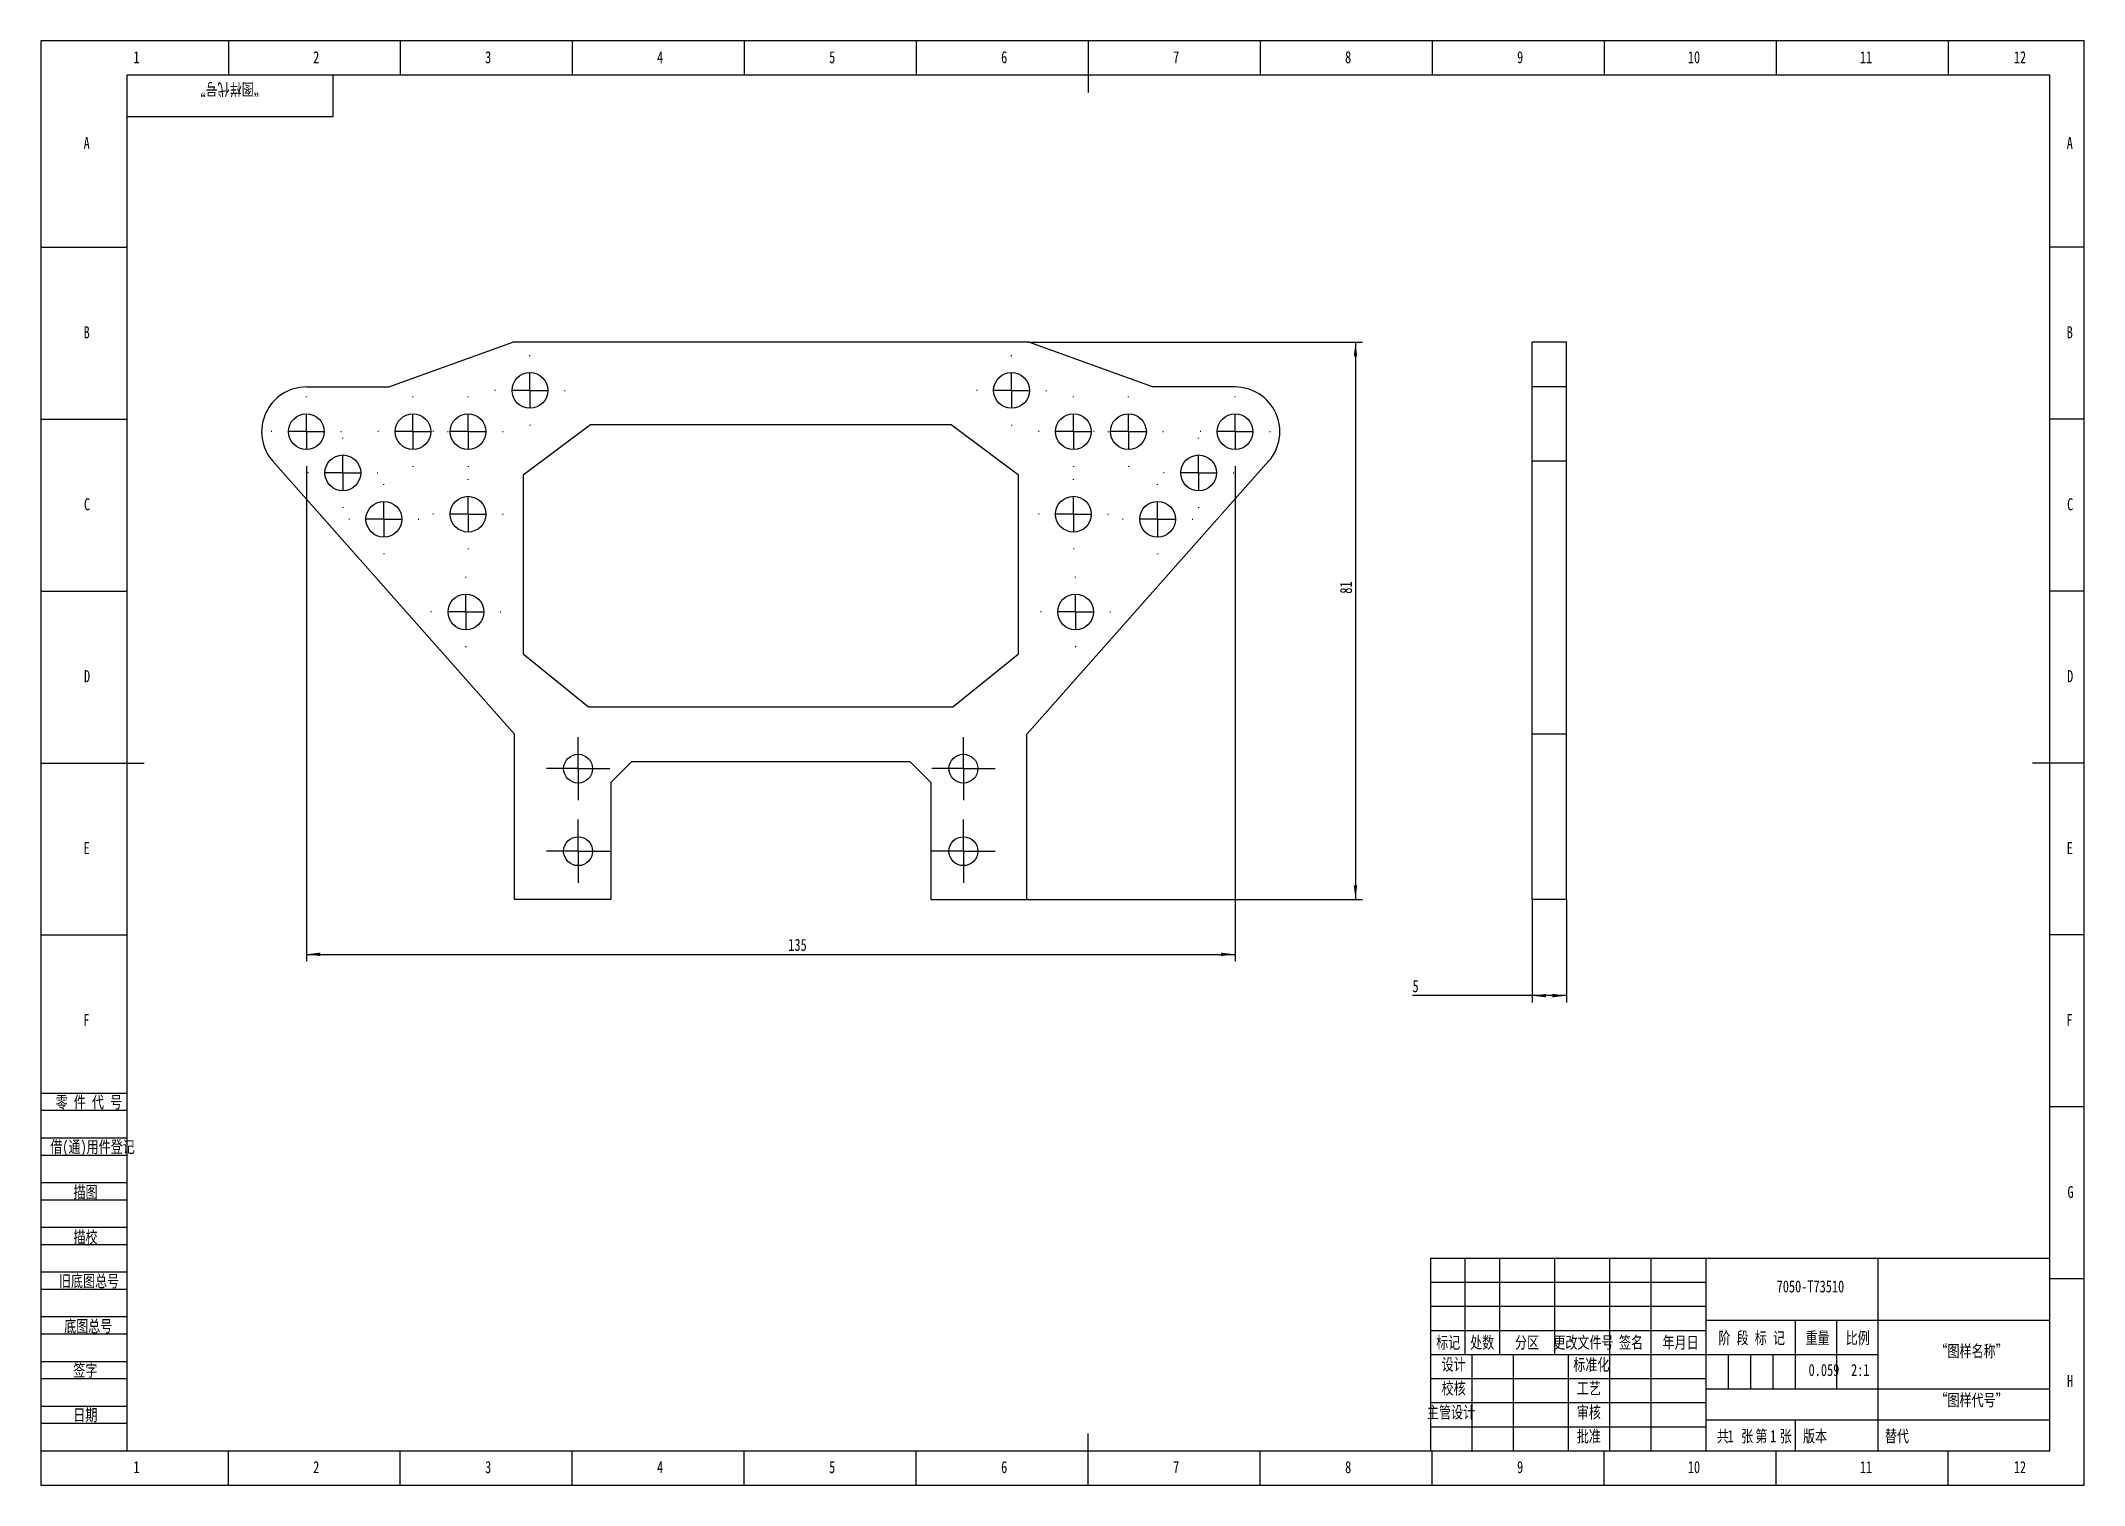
# Model space of a CAD drawing. Header units: millimetres. Extents: x 0 to 594, y 0 to 420.
import ezdxf

# ---------------------------------------------------------------- set-up
doc = ezdxf.new("R2010")
doc.units = ezdxf.units.MM
for name, color, linetype in [('10', 7, 'Continuous'), ('5', 7, 'Continuous'), ('SLD-0', 7, 'Continuous')]:
    doc.layers.add(name, color=color, linetype=linetype)
doc.styles.add('SLDTEXTSTYLE0', font='HYSWLONGFANGSONG.TTF', dxfattribs={"bigfont": 'bigfont'})
doc.styles.add('SLDTEXTSTYLE1', font='长仿宋体', dxfattribs={"bigfont": 'bigfont'})
doc.styles.add('SLDTEXTSTYLE2', font='HYSWLONGFANGSONG.TTF')
doc.dimstyles.new('SLDDIMSTYLE0', dxfattribs={"dimtxt": 3.5, "dimasz": 4.08, "dimexe": 0, "dimexo": 0.0625, "dimgap": 0.875, "dimtad": 2, "dimlfac": 0.5, "dimrnd": 1e-09, "dimzin": 12, "dimdsep": 46, "dimtxsty": 'SLDTEXTSTYLE2', "dimsah": 1, "dimcen": 0.09, "dimadec": 0, "dimazin": 3, "dimtfac": 1, "dimtofl": 0, "dimtmove": 0, "dimatfit": 3, "dimfxl": 0, "dimfrac": 2, "dimtolj": 1, "dimtzin": 12, "dimarcsym": 0})

# ---------------------------------------------------------------- blocks, each defined once
blk = doc.blocks.new('_D')
at = {"layer": '10'}
for p, q in [((287.18, 332.35), (384.18, 332.35)), ((382.18, 332.35), (382.18, 170.35)), ((286.68, 170.35), (384.18, 170.35))]:
    blk.add_line(p, q, dxfattribs=at)
for points in [[(382.18, 332.35), (381.67, 328.27), (382.69, 328.27)], [(382.18, 170.35), (382.69, 174.43), (381.67, 174.43)]]:
    blk.add_solid(points, dxfattribs=at)
at = {"layer": '10', "insert": (377.67, 259.23), "char_height": 3.5, "attachment_point": 1, "rotation": 90, "style": 'SLDTEXTSTYLE2'}
blk.add_mtext('81', dxfattribs=at)
blk = doc.blocks.new('_D_1')
at = {"layer": '10'}
for p, q in [((77.18, 296.15), (77.18, 152.35)), ((347.18, 296.15), (347.18, 152.35)), ((77.18, 154.35), (347.18, 154.35))]:
    blk.add_line(p, q, dxfattribs=at)
for points in [[(77.18, 154.35), (81.26, 153.85), (81.26, 154.86)], [(347.18, 154.35), (343.1, 154.86), (343.1, 153.85)]]:
    blk.add_solid(points, dxfattribs=at)
at = {"layer": '10', "insert": (217.29, 158.87), "char_height": 3.5, "attachment_point": 1, "style": 'SLDTEXTSTYLE2'}
blk.add_mtext('135', dxfattribs=at)
blk = doc.blocks.new('SW_CENTERMARKSYMBOL_0')
at = {"layer": '10', "color": 0}
for p, q in [((0, 10), (0, 10.2)), ((-10, 0), (-10.2, 0)), ((0, 0), (-5, 0)), ((0, 0), (0, 5)), ((0, 0), (0, -5)), ((0, 0), (5, 0)), ((10, 0), (10.2, 0)), ((0, -10), (0, -10.2))]:
    blk.add_line(p, q, dxfattribs=at)
blk = doc.blocks.new('SW_CENTERMARKSYMBOL_1')
at = {"layer": '10', "color": 0}
for p, q in [((0, 10), (0, 10.2)), ((-10, 0), (-10.2, 0)), ((0, 0), (-5, 0)), ((0, 0), (0, 5)), ((0, 0), (0, -5)), ((0, 0), (5, 0)), ((10, 0), (10.2, 0)), ((0, -10), (0, -10.2))]:
    blk.add_line(p, q, dxfattribs=at)
blk = doc.blocks.new('SW_CENTERMARKSYMBOL_2')
at = {"layer": '10', "color": 0}
for p, q in [((0, 10), (0, 10.2)), ((-10, 0), (-10.2, 0)), ((0, 0), (-5, 0)), ((0, 0), (0, 5)), ((0, 0), (0, -5)), ((0, 0), (5, 0)), ((10, 0), (10.2, 0)), ((0, -10), (0, -10.2))]:
    blk.add_line(p, q, dxfattribs=at)
blk = doc.blocks.new('SW_CENTERMARKSYMBOL_3')
at = {"layer": '10', "color": 0}
for p, q in [((0, 10), (0, 10.2)), ((-10, 0), (-10.2, 0)), ((0, 0), (-5, 0)), ((0, 0), (0, 5)), ((0, 0), (0, -5)), ((0, 0), (5, 0)), ((10, 0), (10.2, 0)), ((0, -10), (0, -10.2))]:
    blk.add_line(p, q, dxfattribs=at)
blk = doc.blocks.new('SW_CENTERMARKSYMBOL_4')
at = {"layer": '10', "color": 0}
for p, q in [((0, 10), (0, 10.2)), ((-10, 0), (-10.2, 0)), ((0, 0), (-5, 0)), ((0, 0), (0, 5)), ((0, 0), (0, -5)), ((0, 0), (5, 0)), ((10, 0), (10.2, 0)), ((0, -10), (0, -10.2))]:
    blk.add_line(p, q, dxfattribs=at)
blk = doc.blocks.new('SW_CENTERMARKSYMBOL_5')
at = {"layer": '10', "color": 0}
for p, q in [((0, 10), (0, 10.2)), ((-10, 0), (-10.2, 0)), ((0, 0), (-5, 0)), ((0, 0), (0, 5)), ((0, 0), (0, -5)), ((0, 0), (5, 0)), ((10, 0), (10.2, 0)), ((0, -10), (0, -10.2))]:
    blk.add_line(p, q, dxfattribs=at)
blk = doc.blocks.new('SW_CENTERMARKSYMBOL_6')
at = {"layer": '10', "color": 0}
for p, q in [((0, 10), (0, 10.2)), ((-10, 0), (-10.2, 0)), ((0, 0), (-5, 0)), ((0, 0), (0, 5)), ((0, 0), (0, -5)), ((0, 0), (5, 0)), ((10, 0), (10.2, 0)), ((0, -10), (0, -10.2))]:
    blk.add_line(p, q, dxfattribs=at)
blk = doc.blocks.new('SW_CENTERMARKSYMBOL_7')
at = {"layer": '10', "color": 0}
for p, q in [((0, 10), (0, 10.2)), ((-10, 0), (-10.2, 0)), ((0, 0), (-5, 0)), ((0, 0), (0, 5)), ((0, 0), (0, -5)), ((0, 0), (5, 0)), ((10, 0), (10.2, 0)), ((0, -10), (0, -10.2))]:
    blk.add_line(p, q, dxfattribs=at)
blk = doc.blocks.new('SW_CENTERMARKSYMBOL_8')
at = {"layer": '10', "color": 0}
for p, q in [((0, 10), (0, 10.2)), ((-10, 0), (-10.2, 0)), ((0, 0), (-5, 0)), ((0, 0), (0, 5)), ((0, 0), (0, -5)), ((0, 0), (5, 0)), ((10, 0), (10.2, 0)), ((0, -10), (0, -10.2))]:
    blk.add_line(p, q, dxfattribs=at)
blk = doc.blocks.new('SW_CENTERMARKSYMBOL_9')
at = {"layer": '10', "color": 0}
for p, q in [((0, 5), (0, 9.2)), ((-5, 0), (-9.2, 0)), ((0, 0), (-5, 0)), ((0, 0), (0, 5)), ((0, 0), (0, -5)), ((0, 0), (5, 0)), ((5, 0), (9.2, 0)), ((0, -5), (0, -9.2))]:
    blk.add_line(p, q, dxfattribs=at)
blk = doc.blocks.new('SW_CENTERMARKSYMBOL_10')
at = {"layer": '10', "color": 0}
for p, q in [((0, 5), (0, 9.2)), ((-5, 0), (-9.2, 0)), ((0, 0), (-5, 0)), ((0, 0), (0, 5)), ((0, 0), (0, -5)), ((0, 0), (5, 0)), ((5, 0), (9.2, 0)), ((0, -5), (0, -9.2))]:
    blk.add_line(p, q, dxfattribs=at)
blk = doc.blocks.new('SW_CENTERMARKSYMBOL_11')
at = {"layer": '10', "color": 0}
for p, q in [((0, 5), (0, 9.2)), ((-5, 0), (-9.2, 0)), ((0, 0), (-5, 0)), ((0, 0), (0, 5)), ((0, 0), (0, -5)), ((0, 0), (5, 0)), ((5, 0), (9.2, 0)), ((0, -5), (0, -9.2))]:
    blk.add_line(p, q, dxfattribs=at)
blk = doc.blocks.new('SW_CENTERMARKSYMBOL_12')
at = {"layer": '10', "color": 0}
for p, q in [((0, 10), (0, 10.2)), ((-10, 0), (-10.2, 0)), ((0, 0), (-5, 0)), ((0, 0), (0, 5)), ((0, 0), (0, -5)), ((0, 0), (5, 0)), ((10, 0), (10.2, 0)), ((0, -10), (0, -10.2))]:
    blk.add_line(p, q, dxfattribs=at)
blk = doc.blocks.new('SW_CENTERMARKSYMBOL_13')
at = {"layer": '10', "color": 0}
for p, q in [((0, 10), (0, 10.2)), ((-10, 0), (-10.2, 0)), ((0, 0), (-5, 0)), ((0, 0), (0, 5)), ((0, 0), (0, -5)), ((0, 0), (5, 0)), ((10, 0), (10.2, 0)), ((0, -10), (0, -10.2))]:
    blk.add_line(p, q, dxfattribs=at)
blk = doc.blocks.new('SW_CENTERMARKSYMBOL_14')
at = {"layer": '10', "color": 0}
for p, q in [((0, 10), (0, 10.2)), ((-10, 0), (-10.2, 0)), ((0, 0), (-5, 0)), ((0, 0), (0, 5)), ((0, 0), (0, -5)), ((0, 0), (5, 0)), ((10, 0), (10.2, 0)), ((0, -10), (0, -10.2))]:
    blk.add_line(p, q, dxfattribs=at)
blk = doc.blocks.new('SW_CENTERMARKSYMBOL_15')
at = {"layer": '10', "color": 0}
for p, q in [((0, 10), (0, 10.2)), ((-10, 0), (-10.2, 0)), ((0, 0), (-5, 0)), ((0, 0), (0, 5)), ((0, 0), (0, -5)), ((0, 0), (5, 0)), ((10, 0), (10.2, 0)), ((0, -10), (0, -10.2))]:
    blk.add_line(p, q, dxfattribs=at)
blk = doc.blocks.new('SW_CENTERMARKSYMBOL_16')
at = {"layer": '10', "color": 0}
for p, q in [((0, 10), (0, 10.2)), ((-10, 0), (-10.2, 0)), ((0, 0), (-5, 0)), ((0, 0), (0, 5)), ((0, 0), (0, -5)), ((0, 0), (5, 0)), ((10, 0), (10.2, 0)), ((0, -10), (0, -10.2))]:
    blk.add_line(p, q, dxfattribs=at)
blk = doc.blocks.new('SW_CENTERMARKSYMBOL_17')
at = {"layer": '10', "color": 0}
for p, q in [((0, 10), (0, 10.2)), ((-10, 0), (-10.2, 0)), ((0, 0), (-5, 0)), ((0, 0), (0, 5)), ((0, 0), (0, -5)), ((0, 0), (5, 0)), ((10, 0), (10.2, 0)), ((0, -10), (0, -10.2))]:
    blk.add_line(p, q, dxfattribs=at)
blk = doc.blocks.new('SW_CENTERMARKSYMBOL_18')
at = {"layer": '10', "color": 0}
for p, q in [((0, 10), (0, 10.2)), ((-10, 0), (-10.2, 0)), ((0, 0), (-5, 0)), ((0, 0), (0, 5)), ((0, 0), (0, -5)), ((0, 0), (5, 0)), ((10, 0), (10.2, 0)), ((0, -10), (0, -10.2))]:
    blk.add_line(p, q, dxfattribs=at)
blk = doc.blocks.new('SW_CENTERMARKSYMBOL_19')
at = {"layer": '10', "color": 0}
for p, q in [((0, 5), (0, 9.2)), ((-5, 0), (-9.2, 0)), ((0, 0), (-5, 0)), ((0, 0), (0, 5)), ((0, 0), (0, -5)), ((0, 0), (5, 0)), ((5, 0), (9.2, 0)), ((0, -5), (0, -9.2))]:
    blk.add_line(p, q, dxfattribs=at)
blk = doc.blocks.new('_D_2')
at = {"layer": '10'}
for p, q in [((433.52, 170.35), (433.52, 140.35)), ((443.52, 170.35), (443.52, 140.35)), ((433.52, 142.35), (398.75, 142.35)), ((443.52, 142.35), (433.52, 142.35))]:
    blk.add_line(p, q, dxfattribs=at)
for points in [[(433.52, 142.35), (437.6, 141.85), (437.6, 142.86)], [(443.52, 142.35), (439.44, 142.86), (439.44, 141.85)]]:
    blk.add_solid(points, dxfattribs=at)
at = {"layer": '10', "insert": (398.75, 146.87), "char_height": 3.5, "attachment_point": 1, "style": 'SLDTEXTSTYLE2'}
blk.add_mtext('5', dxfattribs=at)

msp = doc.modelspace()

# ---------------------------------------------------------------- linework, layer by layer
at = {"color": 7, "linetype": 'Continuous', "lineweight": 25}
for p, q in [((101.182, 319.354), (137.182, 332.354)), ((287.182, 332.354), (137.182, 332.354)), ((323.182, 319.354), (287.182, 332.354)), ((443.516, 332.354), (433.516, 332.354)), ((433.516, 319.354), (433.516, 332.354)), ((443.516, 319.354), (443.516, 332.354)), ((77.182, 319.354), (101.182, 319.354)), ((347.182, 319.354), (323.182, 319.354)), ((443.516, 319.354), (433.516, 319.354)), ((433.516, 297.74), (433.516, 319.354)), ((443.516, 297.74), (443.516, 319.354)), ((159.743, 308.354), (140.182, 293.706)), ((264.621, 308.354), (159.743, 308.354)), ((284.182, 293.706), (264.621, 308.354)), ((137.682, 218.354), (67.446, 297.74)), ((286.682, 218.354), (356.918, 297.74)), ((443.516, 297.74), (433.516, 297.74)), ((433.516, 218.354), (433.516, 297.74)), ((443.516, 218.354), (443.516, 297.74)), ((140.182, 293.706), (140.182, 241.706)), ((284.182, 241.706), (284.182, 293.706)), ((140.182, 241.706), (159.196, 226.354)), ((265.167, 226.354), (284.182, 241.706)), ((159.196, 226.354), (265.167, 226.354)), ((137.682, 170.354), (137.682, 218.354)), ((286.682, 170.354), (286.682, 218.354)), ((443.516, 218.354), (433.516, 218.354)), ((433.516, 170.354), (433.516, 218.354)), ((443.516, 170.354), (443.516, 218.354)), ((165.682, 204.354), (171.682, 210.354)), ((252.682, 210.354), (171.682, 210.354)), ((252.682, 210.354), (258.682, 204.354)), ((165.682, 204.354), (165.682, 170.354)), ((258.682, 204.354), (258.682, 170.354)), ((165.682, 170.354), (137.682, 170.354)), ((258.682, 170.354), (286.682, 170.354)), ((443.516, 170.354), (433.516, 170.354))]:
    msp.add_line(p, q, dxfattribs=at)
for centre, radius in [((142.182, 318.354), 5.2), ((282.182, 318.354), 5.2), ((77.182, 306.354), 5.2), ((108.182, 306.354), 5.2), ((124.182, 306.354), 5.2), ((300.182, 306.354), 5.2), ((316.182, 306.354), 5.2), ((347.182, 306.354), 5.2), ((87.784, 294.371), 5.2), ((336.58, 294.371), 5.2), ((99.711, 280.89), 5.2), ((124.182, 282.354), 5.2), ((300.182, 282.354), 5.2), ((324.653, 280.89), 5.2), ((123.566, 253.928), 5.2), ((300.798, 253.928), 5.2), ((156.182, 208.354), 4.2), ((268.182, 208.354), 4.2), ((156.182, 184.354), 4.2), ((268.182, 184.354), 4.2)]:
    msp.add_circle(centre, radius, dxfattribs=at)
for centre, start, end in [((77.182, 306.354), 90, 221.500679), ((347.182, 306.354), 318.499321, 90)]:
    msp.add_arc(centre, 13, start, end, dxfattribs=at)
at = {"layer": '5', "color": 7}
for p, q in [((594.005, 420), (0, 420)), ((0, 420), (0, 0)), ((594.005, 0), (594.005, 420)), ((0, 114), (25, 114)), ((0, 109), (25, 109)), ((0, 101), (25, 101)), ((0, 96), (25, 96)), ((0, 88), (25, 88)), ((0, 83), (25, 83)), ((0, 75), (25, 75)), ((0, 70), (25, 70)), ((0, 62), (25, 62)), ((0, 57), (25, 57)), ((404, 59), (484, 59)), ((0, 49), (25, 49)), ((404, 52), (484, 52)), ((0, 44), (25, 44)), ((0, 36), (25, 36)), ((490.5, 38), (490.5, 28)), ((497, 38), (497, 28)), ((503.5, 38), (503.5, 28)), ((0, 31), (25, 31)), ((0, 23), (25, 23)), ((0, 18), (25, 18)), ((0, 0), (594.005, 0))]:
    msp.add_line(p, q, dxfattribs=at)
at = {"layer": '5'}
for p, q in [((54.5, 420), (54.5, 410)), ((104.5, 420), (104.5, 410)), ((154.5, 420), (154.5, 410)), ((204.5, 420), (204.5, 410)), ((254.5, 420), (254.5, 410)), ((354.5, 420), (354.5, 410)), ((404.5, 420), (404.5, 410)), ((454.5, 420), (454.5, 410)), ((504.5, 420), (504.5, 410)), ((554.5, 420), (554.5, 410)), ((0, 360), (25, 360)), ((594.005, 360), (584.005, 360)), ((0, 310), (25, 310)), ((594.005, 310), (584.005, 310)), ((0, 260), (25, 260)), ((594.005, 260), (584.005, 260)), ((0, 160), (25, 160)), ((594.005, 160), (584.005, 160)), ((594.005, 110), (584.005, 110)), ((594.005, 60), (584.005, 60)), ((54.5, 0), (54.5, 10)), ((104.5, 0), (104.5, 10)), ((154.5, 0), (154.5, 10)), ((204.5, 0), (204.5, 10)), ((254.5, 0), (254.5, 10)), ((354.5, 0), (354.5, 10)), ((404.5, 0), (404.5, 10)), ((454.5, 0), (454.5, 10)), ((504.5, 0), (504.5, 10)), ((554.5, 0), (554.5, 10))]:
    msp.add_line(p, q, dxfattribs=at)
at = {"layer": '5', "lineweight": 25}
for p, q in [((304.503, 420), (304.503, 405)), ((0, 210), (30, 210)), ((594.005, 210), (579.005, 210)), ((304.503, 0), (304.503, 15))]:
    msp.add_line(p, q, dxfattribs=at)
at = {"layer": '5', "color": 7, "lineweight": 25}
for p, q in [((584.005, 410), (25, 410)), ((25, 410), (25, 10)), ((85, 398), (85, 410)), ((584.005, 10), (584.005, 410)), ((25, 398), (85, 398)), ((404, 66), (584, 66)), ((404, 66), (404, 10)), ((414, 66), (414, 38)), ((424, 66), (424, 38)), ((440, 66), (440, 38)), ((456, 66), (456, 10)), ((468, 66), (468, 38)), ((484, 66), (484, 10)), ((534, 66), (534, 38)), ((484, 48), (584, 48)), ((510, 48), (510, 28)), ((522, 48), (522, 28)), ((404, 45), (484, 45)), ((404, 38), (534, 38)), ((416, 38), (416, 10)), ((428, 38), (428, 10)), ((444, 38), (444, 10)), ((468, 38), (468, 10)), ((534, 38), (534, 10)), ((404, 31), (484, 31)), ((404, 24), (484, 24)), ((484, 28), (584, 28)), ((484.005, 18.985), (584.005, 18.985)), ((510, 18.985), (510, 10)), ((404, 17), (484, 17)), ((0, 10), (584.005, 10))]:
    msp.add_line(p, q, dxfattribs=at)

# ---------------------------------------------------------------- block references
at = {"layer": '10'}
for name, p in [('SW_CENTERMARKSYMBOL_8', (142.182, 318.354)), ('SW_CENTERMARKSYMBOL_16', (282.182, 318.354)), ('SW_CENTERMARKSYMBOL_0', (77.182, 306.354)), ('SW_CENTERMARKSYMBOL_7', (108.182, 306.354)), ('SW_CENTERMARKSYMBOL_2', (124.182, 306.354)), ('SW_CENTERMARKSYMBOL_14', (300.182, 306.354)), ('SW_CENTERMARKSYMBOL_15', (316.182, 306.354)), ('SW_CENTERMARKSYMBOL_1', (347.182, 306.354)), ('SW_CENTERMARKSYMBOL_5', (87.784, 294.371)), ('SW_CENTERMARKSYMBOL_18', (336.58, 294.371)), ('SW_CENTERMARKSYMBOL_4', (99.711, 280.89)), ('SW_CENTERMARKSYMBOL_3', (124.182, 282.354)), ('SW_CENTERMARKSYMBOL_13', (300.182, 282.354)), ('SW_CENTERMARKSYMBOL_17', (324.653, 280.89)), ('SW_CENTERMARKSYMBOL_6', (123.566, 253.928)), ('SW_CENTERMARKSYMBOL_12', (300.798, 253.928)), ('SW_CENTERMARKSYMBOL_9', (156.182, 208.354)), ('SW_CENTERMARKSYMBOL_11', (268.182, 208.354)), ('SW_CENTERMARKSYMBOL_19', (156.182, 184.354)), ('SW_CENTERMARKSYMBOL_10', (268.182, 184.354))]:
    msp.add_blockref(name, p, dxfattribs=at)

# ---------------------------------------------------------------- texts
at = {"layer": '10', "char_height": 3.5}
for s, insert, attachment_point, style in [('1', (27.794, 416.997), 2, 'SLDTEXTSTYLE2'), ('2', (80.044, 416.997), 2, 'SLDTEXTSTYLE2'), ('3', (130.044, 416.997), 2, 'SLDTEXTSTYLE2'), ('4', (180.044, 416.997), 2, 'SLDTEXTSTYLE2'), ('5', (230.044, 416.997), 2, 'SLDTEXTSTYLE2'), ('6', (280.047, 416.997), 2, 'SLDTEXTSTYLE2'), ('7', (330.047, 416.997), 2, 'SLDTEXTSTYLE2'), ('8', (380.047, 416.997), 2, 'SLDTEXTSTYLE2'), ('9', (430.047, 416.997), 2, 'SLDTEXTSTYLE2'), ('10', (480.589, 416.997), 2, 'SLDTEXTSTYLE2'), ('11', (530.589, 416.997), 2, 'SLDTEXTSTYLE2'), ('12', (575.344, 416.997), 2, 'SLDTEXTSTYLE2'), ('A', (13.32, 392.055), 2, 'SLDTEXTSTYLE2'), ('A', (589.83, 392.055), 2, 'SLDTEXTSTYLE2'), ('B', (13.32, 336.997), 2, 'SLDTEXTSTYLE2'), ('B', (589.83, 336.997), 2, 'SLDTEXTSTYLE2'), ('C', (13.427, 286.997), 2, 'SLDTEXTSTYLE2'), ('C', (589.937, 286.997), 2, 'SLDTEXTSTYLE2'), ('D', (13.43, 236.997), 2, 'SLDTEXTSTYLE2'), ('D', (589.94, 236.997), 2, 'SLDTEXTSTYLE2'), ('E', (13.318, 186.997), 2, 'SLDTEXTSTYLE2'), ('E', (589.828, 186.997), 2, 'SLDTEXTSTYLE2'), ('F', (13.224, 136.997), 2, 'SLDTEXTSTYLE2'), ('F', (589.734, 136.997), 2, 'SLDTEXTSTYLE2'), ('G', (590.049, 86.997), 2, 'SLDTEXTSTYLE2'), ('7050-T73510', (514.438, 59.545), 2, 'SLDTEXTSTYLE2'), ('\\M+18167图样\\M+196BC\\M+18FCC\\M+18168', (561.278, 40.729), 2, 'SLDTEXTSTYLE0'), ('0.059', (518.36, 35.237), 2, 'SLDTEXTSTYLE2'), ('H', (589.94, 32.055), 2, 'SLDTEXTSTYLE2'), ('\\M+18167图样\\M+191E3\\M+18D86\\M+18168', (561.28, 26.497), 2, 'SLDTEXTSTYLE0'), ('\\M+18EE5\\M+18AC7设计', (409.956, 22.944), 2, 'SLDTEXTSTYLE0'), ('1', (490.34, 15.997), 1, 'SLDTEXTSTYLE2'), ('1', (502.694, 15.997), 1, 'SLDTEXTSTYLE2'), ('1', (27.794, 6.997), 2, 'SLDTEXTSTYLE2'), ('2', (80.044, 6.997), 2, 'SLDTEXTSTYLE2'), ('3', (130.044, 6.997), 2, 'SLDTEXTSTYLE2'), ('4', (180.044, 6.997), 2, 'SLDTEXTSTYLE2'), ('5', (230.044, 6.997), 2, 'SLDTEXTSTYLE2'), ('6', (280.047, 6.997), 2, 'SLDTEXTSTYLE2'), ('7', (330.047, 6.997), 2, 'SLDTEXTSTYLE2'), ('8', (380.047, 6.997), 2, 'SLDTEXTSTYLE2'), ('9', (430.047, 6.997), 2, 'SLDTEXTSTYLE2'), ('10', (480.589, 6.997), 2, 'SLDTEXTSTYLE2'), ('11', (530.589, 6.997), 2, 'SLDTEXTSTYLE2'), ('12', (575.344, 6.997), 2, 'SLDTEXTSTYLE2')]:
    msp.add_mtext(s, dxfattribs=dict(at, insert=insert, attachment_point=attachment_point, style=style))
at = {"layer": '10', "color": 7, "char_height": 3.5, "style": 'SLDTEXTSTYLE0'}
for s, insert, attachment_point in [('\\M+197EB \\M+18C8F \\M+191E3 \\M+18D86', (4.285, 113.124), 1), ('\\M+18ED8(\\M+192CA)\\M+19770\\M+18C8F\\M+1936F记', (2.735, 100.137), 1), ('\\M+19560图', (12.98, 86.983), 2), ('\\M+19560\\M+18D5A', (12.98, 73.881), 2), ('\\M+18B8C\\M+192EA图总\\M+18D86', (5.262, 61.089), 1), ('\\M+192EA图总\\M+18D86', (6.762, 47.975), 1), ('标记', (409.131, 43.232), 2), ('处\\M+19094', (419.019, 43.232), 2), ('\\M+195AA\\M+18BE6', (432.049, 43.232), 2), ('\\M+18D58\\M+189FC\\M+195B6\\M+18C8F\\M+18D86', (448.448, 43.232), 2), ('签\\M+196BC', (462.295, 43.232), 2), ('\\M+1944E\\M+18C8E\\M+193FA', (476.685, 43.232), 2), ('阶 \\M+19269 标 记', (497.364, 44.569), 2), ('\\M+18F64\\M+197CA', (516.508, 44.569), 2), ('\\M+194E4\\M+197E1', (528.201, 44.569), 2), ('  签\\M+18E9A', (11.151, 35.109), 2), ('设计', (410.718, 36.867), 2), ('标\\M+18F79\\M+189BB', (450.745, 36.802), 2), ('\\M+18D5A\\M+18A6A', (410.718, 29.921), 2), ('\\M+18D48艺', (450.02, 29.921), 2), ('  \\M+193FA\\M+18AFA', (11.151, 22.148), 2), ('审\\M+18A6A', (450.02, 22.944), 2), ('\\M+194E1\\M+18F79', (450.02, 15.957), 2), ('\\M+18BA4  张 ', (492.516, 15.997), 2), ('\\M+191E6  张', (503.715, 15.997), 2), ('\\M+194C5\\M+1967B', (515.771, 15.997), 2)]:
    msp.add_mtext(s, dxfattribs=dict(at, insert=insert, attachment_point=attachment_point))
at = {"layer": 'SLD-0', "insert": (54.878, 404.152), "char_height": 3.5, "attachment_point": 2, "rotation": 180, "style": 'SLDTEXTSTYLE1'}
msp.add_mtext('\\M+18167图样\\M+191E3\\M+18D86\\M+18168', dxfattribs=at)
at = {"layer": 'SLD-0', "char_height": 3.5}
for s, insert, attachment_point, style in [('2:1', (528.924, 35.237), 2, 'SLDTEXTSTYLE2'), ('\\M+191D6\\M+191E3', (536.078, 15.997), 1, 'SLDTEXTSTYLE0')]:
    msp.add_mtext(s, dxfattribs=dict(at, insert=insert, attachment_point=attachment_point, style=style))

# ---------------------------------------------------------------- dimensions: what is measured, and where the dimension line sits
at = {"layer": '10'}
dim = msp.add_linear_dim(base=(382.182, 170.354), p1=(287.182, 332.354), p2=(286.682, 170.354), angle=90, dimstyle='SLDDIMSTYLE0', dxfattribs=at)
dim.commit()
dim.dimension.update_dxf_attribs({"geometry": '_D', "text_midpoint": (382.182, 260.764), "dimtype": 160})
for base, p1, p2, picture, middle in [((347.182, 154.354), (77.182, 296.154), (347.182, 296.154), '_D_1', (219.594, 154.354)), ((433.516, 142.354), (443.516, 170.354), (433.516, 170.354), '_D_2', (399.516, 142.354))]:
    dim = msp.add_linear_dim(base=base, p1=p1, p2=p2, dimstyle='SLDDIMSTYLE0', dxfattribs=at)
    dim.commit()
    dim.dimension.update_dxf_attribs({"geometry": picture, "text_midpoint": middle, "dimtype": 160})

doc.saveas('drawing.dxf')
